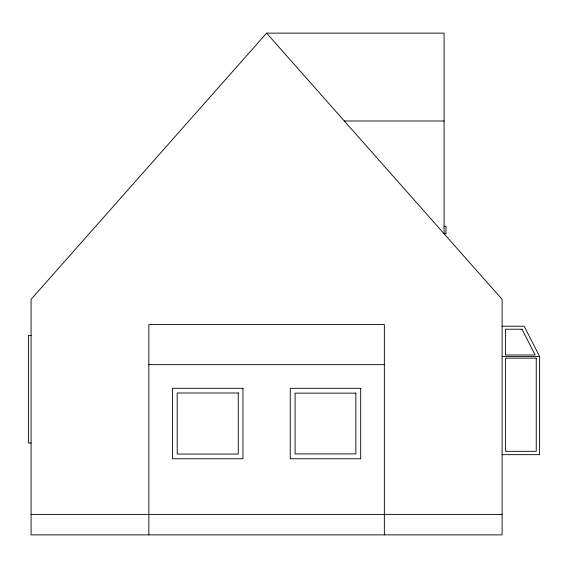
<?xml version="1.0" encoding="UTF-8"?>
<svg xmlns="http://www.w3.org/2000/svg" width="568" height="568" viewBox="0 0 568 568"><rect width="100%" height="100%" fill="white"/><g stroke="black" fill="none" stroke-linecap="round" stroke-linejoin="round"><path stroke-width="0.85" d="M266.598 33.129L31.084 299.357L31.084 534.871L502.112 534.871L502.112 299.357L266.598 33.129L444.077 33.129L444.077 233.753L445.965 233.753L445.965 226.263L444.077 226.263M344.314 120.984L444.077 120.984M502.112 326.231L524.158 326.231L539.6 356.477L539.6 454.663L502.112 454.663M31.084 335.468L28.4 335.468L28.4 442.983L31.084 442.983M502.112 356.477L539.6 356.477M148.844 364.656L384.351 364.656M31.084 514.395L502.112 514.395M384.351 534.871L384.351 324.584L148.844 324.584L148.844 534.871M521.992 329.22L505.47 329.22L505.47 354.979L535.148 354.979L521.992 329.22M536.242 358.152L505.47 358.152L505.47 451.311L536.242 451.311L536.242 358.152M242.948 388.306L172.494 388.306L172.494 458.759L242.948 458.759L242.948 388.306M360.701 388.306L290.248 388.306L290.248 458.759L360.701 458.759L360.701 388.306M238.248 393.006L177.195 393.006L177.195 454.059L238.248 454.059L238.248 393.006M355.859 393.148L295.09 393.148L295.09 453.917L355.859 453.917L355.859 393.148"/></g></svg>
